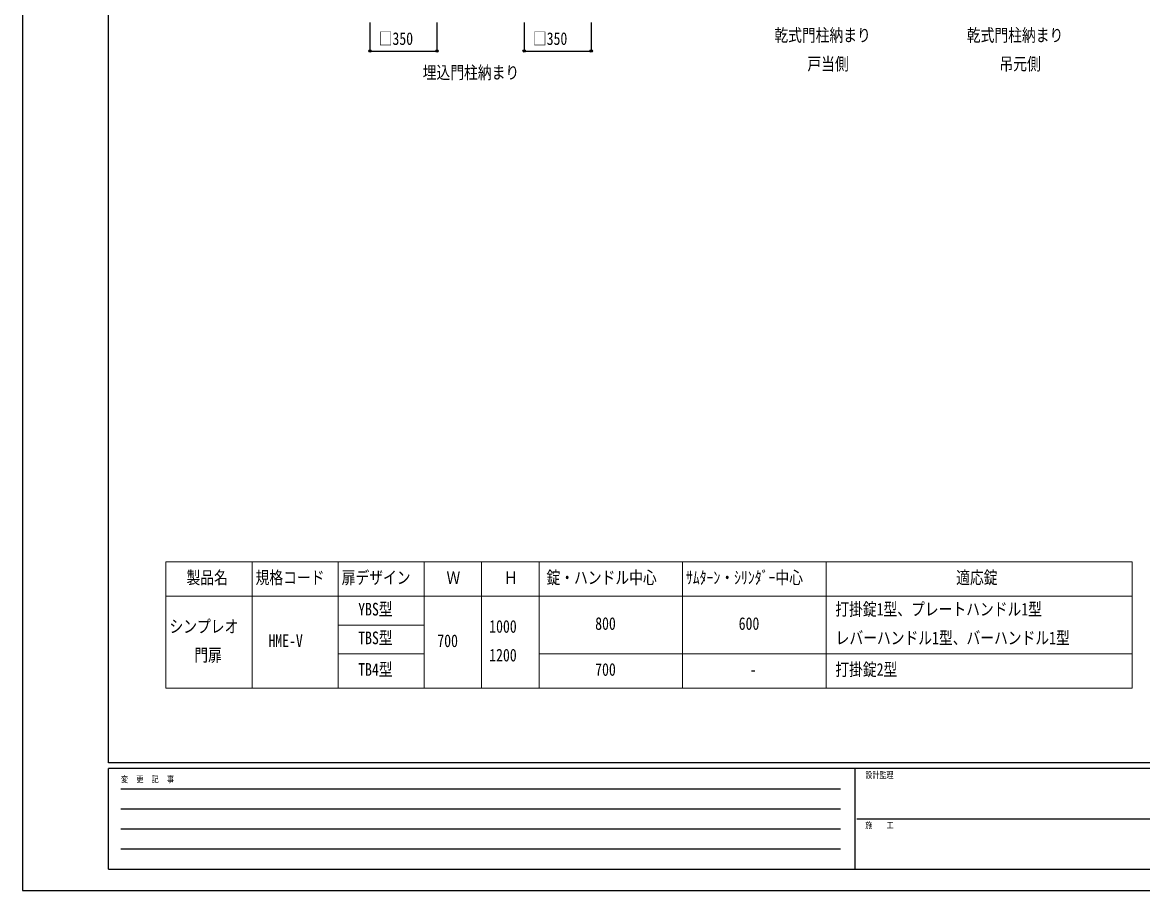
# Model space of a CAD drawing. Units: millimetres, scale not verified. Extents: x -6308 to 6308, y -4455 to 4455.
# Drawn here: x -6308 to -453, y -4455 to 81 of the extents above; entities that cross this region are included whole.
import ezdxf
from ezdxf.enums import TextEntityAlignment as Align

# ---------------------------------------------------------------- set-up
doc = ezdxf.new("R2010")
doc.units = ezdxf.units.MM
doc.header["$LTSCALE"] = 20
doc.layers.add('0-1_TABLE1', color=7, linetype='Continuous', lineweight=18)
for name, color, linetype in [('0-2_USER1', 3, 'Continuous'), ('0-6_YKK_D', 6, 'Continuous'), ('0-7_YKK_ZWAK', 7, 'Continuous')]:
    doc.layers.add(name, color=color, linetype=linetype)
doc.styles.add('ＭＳ ゴシック', font='')
doc.styles.get('ＭＳ ゴシック').set_extended_font_data('MS Gothic')

msp = doc.modelspace()

# ---------------------------------------------------------------- linework, layer by layer
at = {"layer": '0-1_TABLE1'}
for p, q in [((-5557.47, -2737.5), (-507.47, -2737.5)), ((-5557.47, -2737.5), (-5557.47, -3397.5)), ((-5107.47, -2737.5), (-5107.47, -3397.5)), ((-4657.47, -2737.5), (-4657.47, -3397.5)), ((-4207.47, -2737.5), (-4207.47, -3397.5)), ((-3907.47, -2737.5), (-3907.47, -3397.5)), ((-3607.47, -2737.5), (-3607.47, -3397.5)), ((-2857.47, -2737.5), (-2857.47, -3397.5)), ((-2107.47, -2737.5), (-2107.47, -3397.5)), ((-507.47, -2737.5), (-507.47, -3397.5)), ((-5557.47, -2917.5), (-507.47, -2917.5)), ((-4657.47, -3067.5), (-4207.47, -3067.5)), ((-4657.47, -3217.5), (-4207.47, -3217.5)), ((-3607.47, -3217.5), (-507.47, -3217.5)), ((-5557.47, -3397.5), (-507.47, -3397.5))]:
    msp.add_line(p, q, dxfattribs=at)
at = {"layer": '0-6_YKK_D'}
for p, q in [((-4490.97, 80.5), (-4490.97, -69.5)), ((-4140.97, 80.5), (-4140.97, -69.5)), ((-3684.97, 80.5), (-3684.97, -69.5)), ((-3334.97, 80.5), (-3334.97, -69.5)), ((-4490.97, -68.5), (-4140.97, -68.5)), ((-3684.97, -68.5), (-3334.97, -68.5))]:
    msp.add_line(p, q, dxfattribs=at)
for centre in [(-4490.97, -68.5), (-4140.97, -68.5), (-3684.97, -68.5), (-3334.97, -68.5)]:
    msp.add_circle(centre, 6.38, dxfattribs=at)
at = {"layer": '0-7_YKK_ZWAK'}
for p, q in [((-5857.47, -3787.5), (-5857.47, 4162.5)), ((5842.53, -3787.5), (-5857.47, -3787.5)), ((-1957.47, -3817.5), (-5857.47, -3817.5)), ((-5857.47, -4342.5), (-5857.47, -3817.5)), ((-1957.47, -3817.5), (-1957.47, -4342.5)), ((-7.47, -3817.5), (-1957.47, -3817.5)), ((-5793.72, -3922.5), (-2032.47, -3922.5)), ((-5793.72, -4027.5), (-2032.47, -4027.5)), ((-1946.22, -4080), (-7.47, -4080)), ((-5793.72, -4132.5), (-2032.47, -4132.5)), ((-5793.72, -4237.5), (-2032.47, -4237.5)), ((-5857.47, -4342.5), (-1957.47, -4342.5)), ((-1957.47, -4342.5), (-7.47, -4342.5))]:
    msp.add_line(p, q, dxfattribs=at)
msp.add_lwpolyline([(-6307.5, -4455), (6307.5, -4455), (6307.5, 4455), (-6307.5, 4455)], close=True, dxfattribs=at)

# ---------------------------------------------------------------- texts
at = {"layer": '0-1_TABLE1', "style": 'ＭＳ ゴシック', "width": 0.8}
for s, p in [('製品名', (-5450.07, -2872.5)), ('規格コード', (-5088.87, -2872.5)), ('扉デザイン', (-4638.87, -2872.5)), ('Ｗ', (-4091.07, -2872.5)), ('Ｈ', (-3791.07, -2872.5)), ('錠・ハンドル中心', (-3568.47, -2872.5)), ('ｻﾑﾀｰﾝ・ｼﾘﾝﾀﾞｰ中心', (-2840.07, -2872.5)), ('適応錠', (-1427.47, -2872.5)), ('YBS型', (-4552.47, -3037.5)), ('打掛錠1型、プレートハンドル1型', (-2059.18, -3037.5)), ('シンプレオ', (-5538.87, -3127.5)), ('1000', (-3867.87, -3127.5)), ('800', (-3314.07, -3112.5)), ('600', (-2564.07, -3112.5)), ('TBS型', (-4552.47, -3187.5)), ('レバーハンドル1型、バーハンドル1型', (-2057.47, -3187.5)), ('HME-V', (-5021.67, -3202.5)), ('700', (-4139.07, -3202.5)), ('門扉', (-5409.27, -3277.5)), ('1200', (-3867.87, -3277.5)), ('TB4型', (-4552.47, -3352.5)), ('700', (-3314.07, -3352.5)), ('打掛錠2型', (-2059.18, -3352.5)), ('-', (-2506.47, -3352.5))]:
    msp.add_text(s, height=65.98, dxfattribs=at).set_placement(p, align=Align.BOTTOM_LEFT)
at = {"layer": '0-2_USER1', "style": 'ＭＳ ゴシック', "width": 0.8}
for s, p in [('乾式門柱納まり', (-2377.77, -38.5)), ('乾式門柱納まり', (-1371.77, -38.5)), ('戸当側', (-2204.97, -188.5)), ('吊元側', (-1201.37, -188.5)), ('埋込門柱納まり', (-4215.27, -233.5))]:
    msp.add_text(s, height=65.98, dxfattribs=at).set_placement(p, align=Align.BOTTOM_LEFT)
at = {"layer": '0-6_YKK_D', "style": 'ＭＳ ゴシック', "width": 0.8}
for p in [(-4445.57, -56.5), (-3639.57, -56.5)]:
    msp.add_text('□350', height=65.98, dxfattribs=at).set_placement(p, align=Align.BOTTOM_LEFT)
at = {"layer": '0-7_YKK_ZWAK', "style": 'ＭＳ ゴシック', "width": 0.8}
for s, p in [('変  更  記  事', (-5791.97, -3900)), ('設計監理', (-1902.47, -3877.5)), ('施\u3000\u3000工', (-1902.47, -4140))]:
    msp.add_text(s, height=32.99, dxfattribs=at).set_placement(p, align=Align.BOTTOM_LEFT)

doc.saveas('drawing.dxf')
